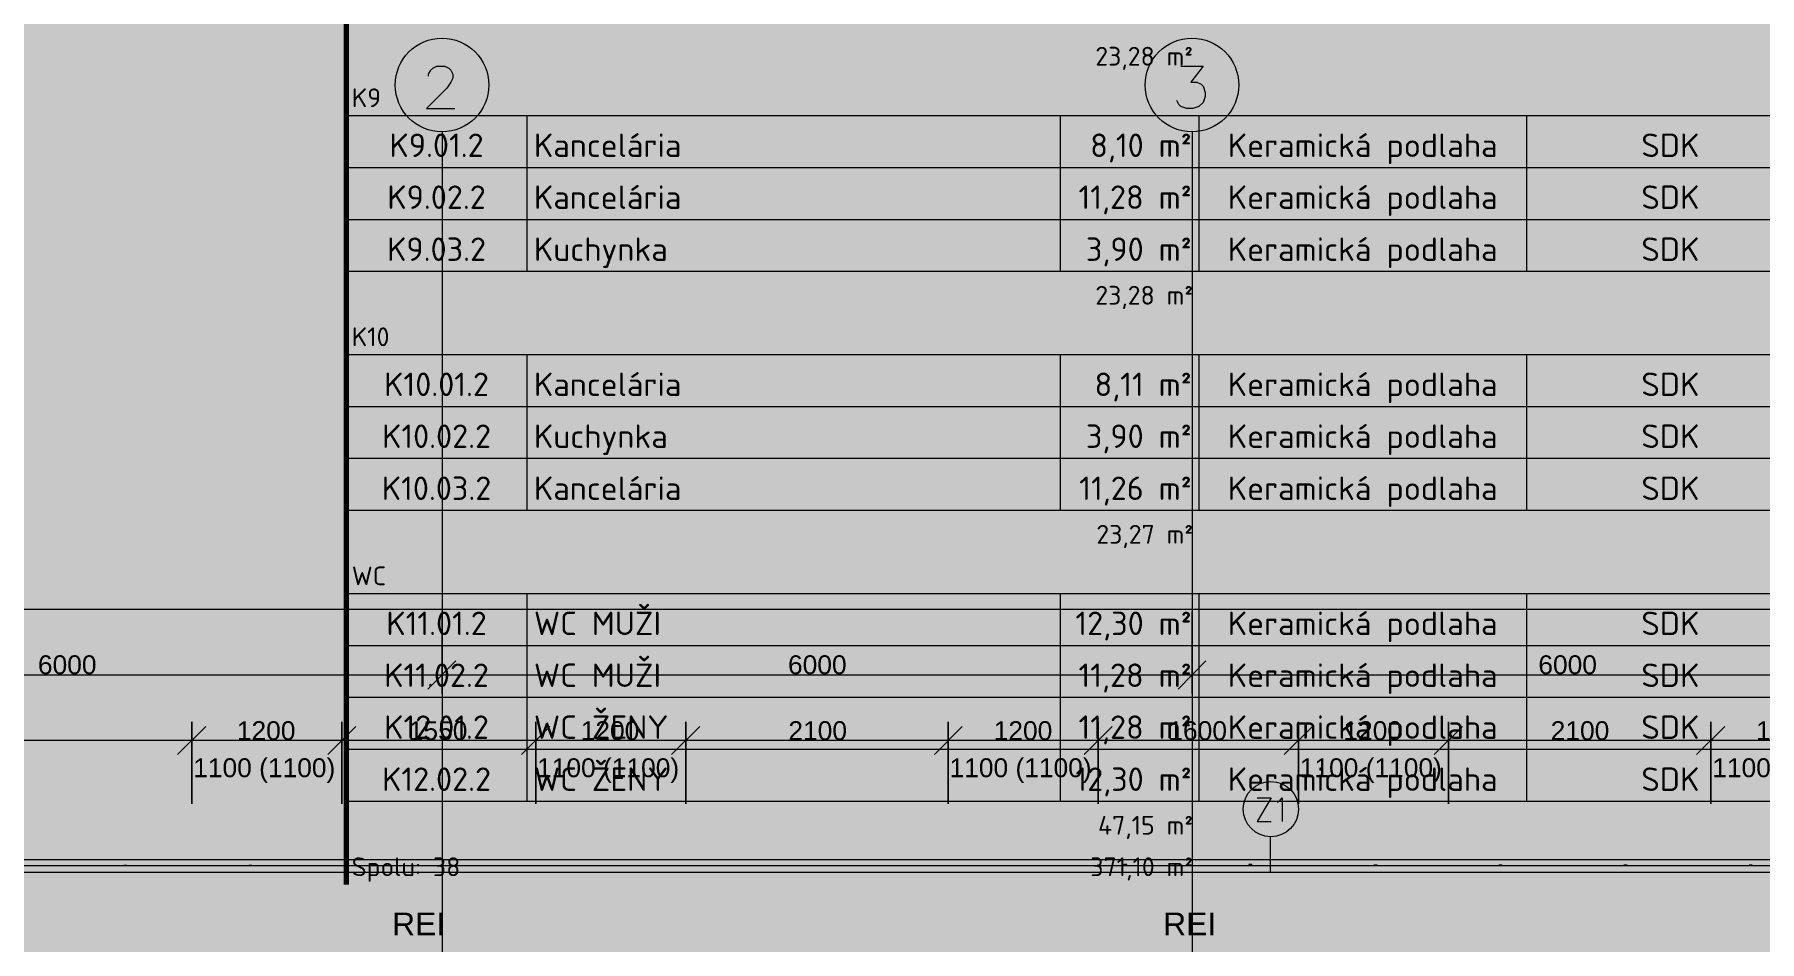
# Model space of a CAD drawing. Header units: millimetres. Extents: x 2377 to 264466, y -28213 to 61616.
# Drawn here: x 153853 to 167649, y -1491 to 5760 of the extents above; entities that cross this region are included whole.
import ezdxf

# ---------------------------------------------------------------- set-up
doc = ezdxf.new("R2010")
doc.units = ezdxf.units.MM
for name, color, linetype, lineweight in [('_Thin Lines_', 8, 'Continuous', 20), ('_Wide Lines_', 250, 'Continuous', 70), ('Schedule Graphics', 7, 'Continuous', 9), ('ZTI_KANAL', 30, 'Continuous', 50)]:
    doc.layers.add(name, color=color, linetype=linetype, lineweight=lineweight)
doc.styles.add('ISOCPEUR_10', font='isocpeur.ttf', dxfattribs={"height": 2})
doc.styles.add('ISOCPEUR_16', font='isocpeur.ttf', dxfattribs={"height": 2.5})
doc.styles.add('PDF ArialMT', font='arial.ttf')

msp = doc.modelspace()

# ---------------------------------------------------------------- linework, layer by layer
at = {"layer": '_Thin Lines_'}
for p, q in [((157791, 5110), (156345, 5110)), ((162056, 5110), (157791, 5110)), ((157791, 5110), (157791, 4695)), ((163164, 5110), (162056, 5110)), ((162056, 5110), (162056, 4695)), ((165785, 5110), (163164, 5110)), ((163164, 5110), (163164, 4695)), ((168087, 5110), (165785, 5110)), ((165785, 5110), (165785, 4695)), ((157791, 4695), (156345, 4695)), ((162056, 4695), (157791, 4695)), ((157791, 4695), (157791, 4279)), ((163164, 4695), (162056, 4695)), ((162056, 4695), (162056, 4279)), ((165785, 4695), (163164, 4695)), ((163164, 4695), (163164, 4279)), ((168087, 4695), (165785, 4695)), ((165785, 4695), (165785, 4279)), ((157791, 4279), (156345, 4279)), ((162056, 4279), (157791, 4279)), ((157791, 4279), (157791, 3864)), ((163164, 4279), (162056, 4279)), ((162056, 4279), (162056, 3864)), ((165785, 4279), (163164, 4279)), ((163164, 4279), (163164, 3864)), ((168087, 4279), (165785, 4279)), ((165785, 4279), (165785, 3864)), ((157791, 3864), (156345, 3864)), ((162056, 3864), (157791, 3864)), ((163164, 3864), (162056, 3864)), ((165785, 3864), (163164, 3864)), ((168087, 3864), (165785, 3864)), ((157791, 3199), (156345, 3199)), ((162056, 3199), (157791, 3199)), ((157791, 3199), (157791, 2784)), ((163164, 3199), (162056, 3199)), ((162056, 3199), (162056, 2784)), ((165785, 3199), (163164, 3199)), ((163164, 3199), (163164, 2784)), ((168087, 3199), (165785, 3199)), ((165785, 3199), (165785, 2784)), ((157791, 2784), (156345, 2784)), ((162056, 2784), (157791, 2784)), ((157791, 2784), (157791, 2369)), ((163164, 2784), (162056, 2784)), ((162056, 2784), (162056, 2369)), ((165785, 2784), (163164, 2784)), ((163164, 2784), (163164, 2369)), ((168087, 2784), (165785, 2784)), ((165785, 2784), (165785, 2369)), ((157791, 2369), (156345, 2369)), ((162056, 2369), (157791, 2369)), ((157791, 2369), (157791, 1953)), ((163164, 2369), (162056, 2369)), ((162056, 2369), (162056, 1953)), ((165785, 2369), (163164, 2369)), ((163164, 2369), (163164, 1953)), ((168087, 2369), (165785, 2369)), ((165785, 2369), (165785, 1953)), ((157791, 1953), (156345, 1953)), ((162056, 1953), (157791, 1953)), ((163164, 1953), (162056, 1953)), ((165785, 1953), (163164, 1953)), ((168087, 1953), (165785, 1953)), ((157791, 1289), (156345, 1289)), ((162056, 1289), (157791, 1289)), ((157791, 1289), (157791, 873)), ((163164, 1289), (162056, 1289)), ((162056, 1289), (162056, 873)), ((165785, 1289), (163164, 1289)), ((163164, 1289), (163164, 873)), ((168087, 1289), (165785, 1289)), ((165785, 1289), (165785, 873)), ((157791, 873), (156345, 873)), ((162056, 873), (157791, 873)), ((157791, 873), (157791, 458)), ((163164, 873), (162056, 873)), ((162056, 873), (162056, 458)), ((165785, 873), (163164, 873)), ((163164, 873), (163164, 458)), ((168087, 873), (165785, 873)), ((165785, 873), (165785, 458)), ((157791, 458), (156345, 458)), ((162056, 458), (157791, 458)), ((157791, 458), (157791, 43)), ((163164, 458), (162056, 458)), ((162056, 458), (162056, 43)), ((165785, 458), (163164, 458)), ((163164, 458), (163164, 43)), ((168087, 458), (165785, 458)), ((165785, 458), (165785, 43)), ((157791, 43), (156345, 43)), ((162056, 43), (157791, 43)), ((157791, 43), (157791, -373)), ((163164, 43), (162056, 43)), ((162056, 43), (162056, -373)), ((165785, 43), (163164, 43)), ((163164, 43), (163164, -373)), ((168087, 43), (165785, 43)), ((165785, 43), (165785, -373)), ((157791, -373), (156345, -373)), ((162056, -373), (157791, -373)), ((163164, -373), (162056, -373)), ((165785, -373), (163164, -373)), ((168087, -373), (165785, -373))]:
    msp.add_line(p, q, dxfattribs=at)
at = {"layer": '_Wide Lines_'}
msp.add_line((156345, 24134), (156345, -1037), dxfattribs=at)
at = {"layer": 'ZTI_KANAL', "color": 7, "lineweight": 9}
for points in [[(157004, 5426), (157004, 5442), (157023, 5474), (157039, 5490), (157071, 5506), (157134, 5506), (157166, 5490), (157182, 5474), (157198, 5442), (157198, 5410), (157182, 5379), (157150, 5331), (156988, 5169), (157214, 5169)], [(163022, 5506), (163199, 5506), (163101, 5379), (163149, 5379), (163184, 5363), (163199, 5347), (163215, 5296), (163215, 5264), (163199, 5217), (163165, 5185), (163117, 5169), (163069, 5169), (163022, 5185), (163006, 5201), (162990, 5233)], [(157112, 4982), (157112, -22133)], [(163111, 4982), (163111, -22133)], [(150961, 1165), (211256, 1165)], [(150961, 641), (157261, 641)], [(156960, 641), (163260, 641)], [(162961, 641), (169261, 641)], [(150780, 117), (155261, 117)], [(154962, 117), (156461, 117)], [(156160, 117), (158011, 117)], [(157712, 117), (159211, 117)], [(158910, 117), (161310, 117)], [(161012, 117), (162510, 117)], [(162212, 117), (164111, 117)], [(163809, 117), (165311, 117)], [(165009, 117), (167410, 117)], [(167112, 117), (168610, 117)], [(163631, -343), (163742, -343), (163631, -531), (163742, -531)], [(163793, -378), (163809, -369), (163831, -343), (163831, -531)], [(163739, -937), (163739, -655)], [(146414, -836), (214196, -836)]]:
    msp.add_lwpolyline(points, dxfattribs=at)
for points in [[(157112, 492), (157112, 1146)], [(163111, 492), (163111, 1146)], [(156998, 527), (157223, 752)], [(162999, 527), (163222, 752)], [(154997, 3), (155223, 228)], [(155112, 266), (155112, -391)], [(156198, 3), (156423, 228)], [(156312, 266), (156312, -391)], [(157747, 3), (157973, 228)], [(157862, 266), (157862, -391)], [(158948, 3), (159173, 228)], [(159062, 266), (159062, -391)], [(161050, 3), (161272, 228)], [(161161, 266), (161161, -391)], [(162247, 3), (162472, 228)], [(162361, 266), (162361, -391)], [(163847, 3), (164073, 228)], [(163962, 266), (163962, -391)], [(165048, 3), (165273, 228)], [(165162, 266), (165162, -391)], [(167146, 3), (167372, 228)], [(167261, 266), (167261, -391)]]:
    msp.add_lwpolyline(points, close=True, dxfattribs=at)
at = {"layer": 'ZTI_KANAL', "color": 7, "lineweight": 20}
for points in [[(204934, -886), (151047, -886)], [(151098, -937), (204934, -937)], [(154591, -886), (154591, -883), (154566, -883), (154566, -886)], [(155591, -886), (155591, -883), (155566, -883), (155566, -886)], [(156591, -886), (156591, -883), (156566, -883), (156566, -886)], [(157592, -886), (157566, -886)], [(162590, -886), (162590, -877), (162564, -877), (162564, -886)], [(163590, -886), (163590, -877), (163565, -877), (163565, -886)], [(164590, -886), (164590, -880), (164565, -880), (164565, -886)], [(165591, -886), (165591, -880), (165565, -880), (165565, -886)], [(166591, -886), (166591, -880), (166565, -880), (166565, -886)], [(167591, -886), (167591, -880), (167566, -880), (167566, -886)]]:
    msp.add_lwpolyline(points, dxfattribs=at)
at = {"layer": 'ZTI_KANAL', "color": 7, "lineweight": 9}
for centre, radius in [((157112, 5356), 374), ((163110, 5356), 374), ((163741, -433), 221)]:
    msp.add_circle(centre, radius, dxfattribs=at)
at = {"layer": 'ZTI_KANAL', "color": 7, "lineweight": 35, "true_color": 0xffffff, "transparency": 33554559}
msp.add_solid([(144446, -24410), (264466, -24410), (144446, 7095), (264466, 7095)], dxfattribs=at)

# ---------------------------------------------------------------- texts
at = {"layer": 'Schedule Graphics', "line_spacing_factor": 1.149209}
for s, insert, char_height, width, attachment_point, style in [('23,28 m²', (163119, 5661), 150, 941.17, 3, 'ISOCPEUR_10'), ('K9', (156390, 5329), 150, 268.91, 1, 'ISOCPEUR_10'), ('K9.01.2', (157068, 4968), 187.5, 896.32, 2, 'ISOCPEUR_16'), ('Kancelária', (157847, 4968), 187.5, 1389.3, 1, 'ISOCPEUR_16'), ('8,10 m²', (163108, 4968), 187.5, 974.75, 3, 'ISOCPEUR_16'), ('Keramická podlaha', (164475, 4968), 187.5, 2509.71, 2, 'ISOCPEUR_16'), ('SDK', (166936, 4968), 187.5, 537.79, 2, 'ISOCPEUR_16'), ('K9.02.2', (157068, 4553), 187.5, 941.14, 2, 'ISOCPEUR_16'), ('Kancelária', (157847, 4553), 187.5, 1389.3, 1, 'ISOCPEUR_16'), ('11,28 m²', (163108, 4553), 187.5, 1086.79, 3, 'ISOCPEUR_16'), ('Keramická podlaha', (164475, 4553), 187.5, 2509.71, 2, 'ISOCPEUR_16'), ('SDK', (166936, 4553), 187.5, 537.79, 2, 'ISOCPEUR_16'), ('Keramická podlaha', (164475, 4137), 187.5, 2509.71, 2, 'ISOCPEUR_16'), ('K9.03.2', (157068, 4137), 187.5, 941.14, 2, 'ISOCPEUR_16'), ('Kuchynka', (157847, 4137), 187.5, 1254.85, 1, 'ISOCPEUR_16'), ('3,90 m²', (163108, 4137), 187.5, 1019.57, 3, 'ISOCPEUR_16'), ('SDK', (166936, 4137), 187.5, 537.79, 2, 'ISOCPEUR_16'), ('23,28 m²', (163119, 3750), 150, 941.17, 3, 'ISOCPEUR_10'), ('K10', (156390, 3418), 150, 358.54, 1, 'ISOCPEUR_10'), ('K10.01.2', (157068, 3057), 187.5, 1008.36, 2, 'ISOCPEUR_16'), ('Kancelária', (157847, 3057), 187.5, 1389.3, 1, 'ISOCPEUR_16'), ('8,11 m²', (163108, 3057), 187.5, 929.94, 3, 'ISOCPEUR_16'), ('Keramická podlaha', (164475, 3057), 187.5, 2509.71, 2, 'ISOCPEUR_16'), ('SDK', (166936, 3057), 187.5, 537.79, 2, 'ISOCPEUR_16'), ('K10.02.2', (157068, 2642), 187.5, 1053.18, 2, 'ISOCPEUR_16'), ('Kuchynka', (157847, 2642), 187.5, 1254.85, 1, 'ISOCPEUR_16'), ('3,90 m²', (163108, 2642), 187.5, 1019.57, 3, 'ISOCPEUR_16'), ('Keramická podlaha', (164475, 2642), 187.5, 2509.71, 2, 'ISOCPEUR_16'), ('SDK', (166936, 2642), 187.5, 537.79, 2, 'ISOCPEUR_16'), ('K10.03.2', (157068, 2226), 187.5, 1053.18, 2, 'ISOCPEUR_16'), ('Kancelária', (157847, 2226), 187.5, 1389.3, 1, 'ISOCPEUR_16'), ('11,26 m²', (163108, 2226), 187.5, 1086.79, 3, 'ISOCPEUR_16'), ('Keramická podlaha', (164475, 2226), 187.5, 2509.71, 2, 'ISOCPEUR_16'), ('SDK', (166936, 2226), 187.5, 537.79, 2, 'ISOCPEUR_16'), ('23,27 m²', (163119, 1839), 150, 941.17, 3, 'ISOCPEUR_10'), ('WC', (156390, 1507), 150, 324.48, 1, 'ISOCPEUR_10'), ('K11.01.2', (157068, 1146), 187.5, 963.55, 2, 'ISOCPEUR_16'), ('WC MUŽI', (157847, 1146), 187.5, 1167.46, 1, 'ISOCPEUR_16'), ('12,30 m²', (163108, 1146), 187.5, 1131.61, 3, 'ISOCPEUR_16'), ('Keramická podlaha', (164475, 1146), 187.5, 2509.71, 2, 'ISOCPEUR_16'), ('SDK', (166936, 1146), 187.5, 537.79, 2, 'ISOCPEUR_16'), ('K11.02.2', (157068, 731), 187.5, 1008.36, 2, 'ISOCPEUR_16'), ('WC MUŽI', (157847, 731), 187.5, 1167.46, 1, 'ISOCPEUR_16'), ('11,28 m²', (163108, 731), 187.5, 1086.79, 3, 'ISOCPEUR_16'), ('Keramická podlaha', (164475, 731), 187.5, 2509.71, 2, 'ISOCPEUR_16'), ('SDK', (166936, 731), 187.5, 537.79, 2, 'ISOCPEUR_16'), ('K12.01.2', (157068, 316), 187.5, 1008.36, 2, 'ISOCPEUR_16'), ('WC ŽENY', (157847, 316), 187.5, 1257.09, 1, 'ISOCPEUR_16'), ('11,28 m²', (163108, 316), 187.5, 1086.79, 3, 'ISOCPEUR_16'), ('Keramická podlaha', (164475, 316), 187.5, 2509.71, 2, 'ISOCPEUR_16'), ('SDK', (166936, 316), 187.5, 537.79, 2, 'ISOCPEUR_16'), ('K12.02.2', (157068, -100), 187.5, 1053.18, 2, 'ISOCPEUR_16'), ('WC ŽENY', (157847, -100), 187.5, 1257.09, 1, 'ISOCPEUR_16'), ('12,30 m²', (163108, -100), 187.5, 1131.61, 3, 'ISOCPEUR_16'), ('Keramická podlaha', (164475, -100), 187.5, 2509.71, 2, 'ISOCPEUR_16'), ('SDK', (166936, -100), 187.5, 537.79, 2, 'ISOCPEUR_16'), ('47,15 m²', (163119, -487), 150, 923.24, 3, 'ISOCPEUR_10'), ('Spolu: 38', (156390, -819), 150, 1003.92, 1, 'ISOCPEUR_10'), ('371,10 m²', (163119, -819), 150, 994.95, 3, 'ISOCPEUR_10')]:
    msp.add_mtext(s, dxfattribs=dict(at, insert=insert, char_height=char_height, width=width, attachment_point=attachment_point, style=style))
at = {"layer": 'ZTI_KANAL', "color": 7, "attachment_point": 4, "style": 'PDF ArialMT'}
for s, insert, char_height in [('6000', (153880, 720), 150.9), ('6000', (159879, 720), 150.9), ('6000', (165880, 720), 150.9), ('1200', (155471, 193), 150.9), ('1550', (156846, 193), 150.9), ('1200', (158221, 193), 150.9), ('2100', (159882, 193), 150.9), ('1200', (161524, 193), 150.9), ('1600', (162921, 193), 150.9), ('1200', (164321, 193), 150.9), ('2100', (165979, 193), 150.9), ('1200', (167621, 193), 150.9), ('1100 (1100)', (155122, -125), 150.87), ('1100 (1100)', (157872, -125), 150.87), ('1100 (1100)', (161171, -125), 150.87), ('1100 (1100)', (163972, -125), 150.87), ('1100 (1100)', (167271, -125), 150.87)]:
    msp.add_mtext(s, dxfattribs=dict(at, insert=insert, char_height=char_height))
at = {"layer": 'ZTI_KANAL', "color": 1, "char_height": 181.8, "attachment_point": 4, "style": 'PDF ArialMT'}
for insert in [(156713, -1351), (162880, -1351)]:
    msp.add_mtext('REI', dxfattribs=dict(at, insert=insert))

doc.saveas('drawing.dxf')
